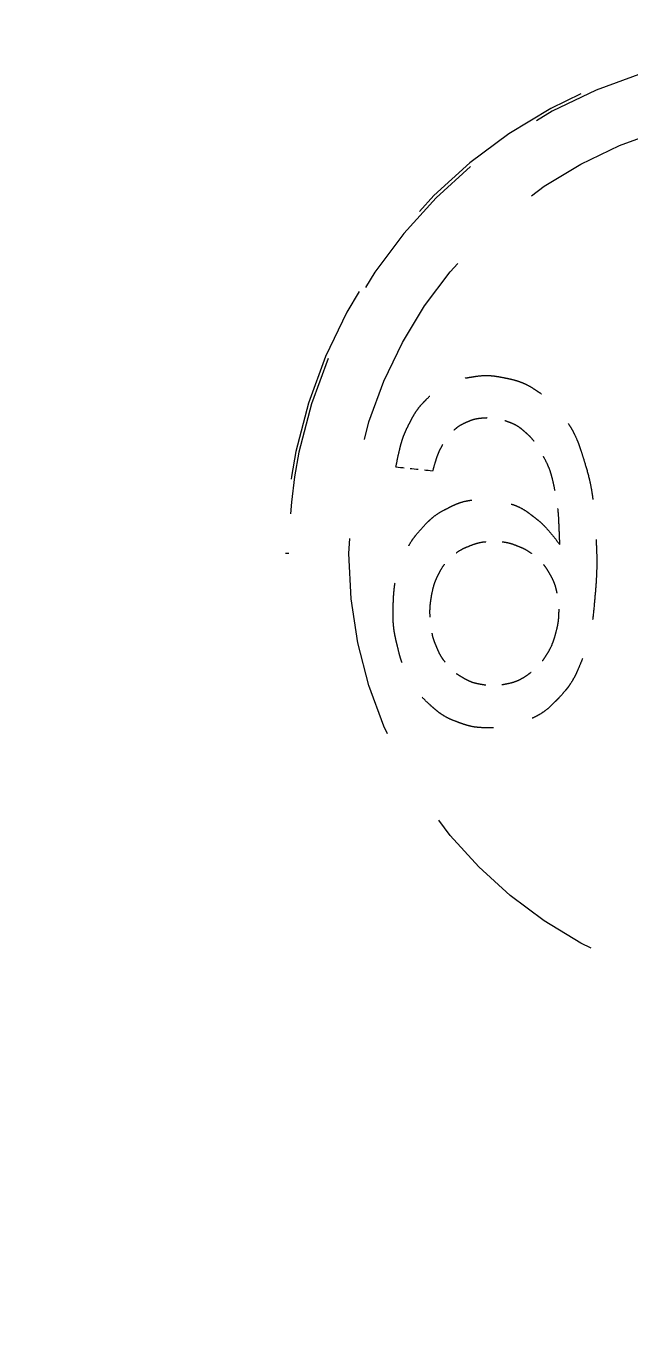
# Model space of a CAD drawing. Header units: millimetres. Extents: x 2742 to 8552, y -10326 to 2528.
# Drawn here: x 4317.78 to 4327.32, y -628.2 to -607.62 of the extents above; entities that cross this region are included whole.
import ezdxf

# ---------------------------------------------------------------- set-up
doc = ezdxf.new("R2010")
doc.units = ezdxf.units.MM
doc.linetypes.add('HIDDEN', pattern=[9.525, 6.35, -3.175])
doc.layers.add('110', color=7, linetype='Continuous', true_color=0xffffff)
doc.layers.add('dim', color=82, linetype='Continuous', lineweight=9)
doc.styles.get("Standard").update_dxf_attribs({"font": 'arial.ttf'})
doc.dimstyles.new('Standard-3', dxfattribs={"dimscale": 3, "dimtxt": 0.18, "dimasz": 0.18, "dimexe": 0.18, "dimexo": 0.0625, "dimgap": 0.09, "dimtad": 0, "dimzin": 0, "dimdsep": 46, "dimtxsty": 'Standard', "dimcen": 0.09, "dimadec": 0, "dimazin": 0, "dimtfac": 1, "dimtofl": 0, "dimtmove": 0, "dimatfit": 3, "dimfxl": 0, "dimtolj": 1, "dimtzin": 0, "dimarcsym": 0})

# ---------------------------------------------------------------- blocks, each defined once
blk = doc.blocks.new('*D147')
at = {"layer": 'Defpoints', "color": 0, "transparency": 16777216}
for p in [(4283.184, -599.952), (4289.807, -599.952), (4144.884, -737.202)]:
    blk.add_point(p, dxfattribs=at)
at = {"layer": 'dim', "color": 0, "lineweight": -2, "transparency": 16777216}
blk.add_line((4284.683, -599.952), (4289.807, -599.952), dxfattribs=at)
at = {"layer": 'dim', "color": 0, "transparency": 16777216, "insert": (4320.369, -599.952), "char_height": 7.5, "attachment_point": 5, "bg_fill": 3, "box_fill_scale": 1.1, "bg_fill_color": 256, "bg_fill_true_color": 13158600, "bg_fill_transparency": 0}
blk.add_mtext('\\A1;137.25{\\fMicrosoft YaHei|b0|i0|c134|p34;(M16)}', dxfattribs=at)

msp = doc.modelspace()

# ---------------------------------------------------------------- linework, layer by layer
at = {"layer": '110', "color": 8, "linetype": 'HIDDEN', "lineweight": 18, "ltscale": 0.001}
msp.add_line((4321.934, -615.952), (4321.884, -615.952), dxfattribs=at)
at = {"layer": '110', "color": 8, "linetype": 'HIDDEN', "lineweight": 18, "ltscale": 0.5}
msp.add_circle((4329.884, -615.952), 7, dxfattribs=at)
msp.add_arc((4329.884, -615.952), 8, 270, 180, dxfattribs=at)
at = {"layer": '110', "color": 8, "linetype": 'HIDDEN', "lineweight": 18, "ltscale": 0.4}
msp.add_arc((4329.884, -615.952), 7.95, 270, 180, dxfattribs=at)
at = {"layer": '110', "color": 8, "linetype": 'HIDDEN', "lineweight": 18, "ltscale": 0.2}
for knots in [[0, 0, 0, 0, 0.007812, 0.007812, 0.015625, 0.015625, 0.019531, 0.019531, 0.023437, 0.023437, 0.027344, 0.027344, 0.03125, 0.03125, 0.035156, 0.035156, 0.039062, 0.039062, 0.042969, 0.042969, 0.046875, 0.046875, 0.050781, 0.054687, 0.054687, 0.058594, 0.058594, 0.0625, 0.0625, 0.066406, 0.066406, 0.070312, 0.070312, 0.078125, 0.078125, 0.082031, 0.082031, 0.085937, 0.085937, 0.09375, 0.09375, 0.097656, 0.097656, 0.101562, 0.101562, 0.105469, 0.105469, 0.109375, 0.109375, 0.113281, 0.113281, 0.117187, 0.117187, 0.121094, 0.121094, 0.125, 0.125, 0.132812, 0.132812, 0.140625, 0.140625, 0.144531, 0.144531, 0.148437, 0.148437, 0.15625, 0.15625, 0.164062, 0.164062, 0.167969, 0.167969, 0.171875, 0.175781, 0.175781, 0.179687, 0.179687, 0.1875, 0.1875, 0.191406, 0.191406, 0.195312, 0.195312, 0.203125, 0.203125, 0.210937, 0.210937, 0.21875, 0.21875, 0.222656, 0.222656, 0.226562, 0.226562, 0.230469, 0.230469, 0.234375, 0.234375, 0.242187, 0.242187, 0.246094, 0.246094, 0.25, 0.25, 0.257812, 0.257812, 0.261719, 0.261719, 0.265625, 0.265625, 0.273437, 0.273437, 0.28125, 0.28125, 0.296875, 0.296875, 0.304687, 0.304687, 0.3125, 0.3125, 0.320312, 0.320312, 0.328125, 0.328125, 0.34375, 0.34375, 0.359375, 0.359375, 0.367187, 0.367187, 0.375, 0.375, 0.382812, 0.382812, 0.390625, 0.390625, 0.40625, 0.40625, 0.421875, 0.421875, 0.4375, 0.4375, 0.441406, 0.441406, 0.445312, 0.445312, 0.453125, 0.453125, 0.460937, 0.460937, 0.46875, 0.46875, 0.476562, 0.476562, 0.480469, 0.480469, 0.484375, 0.484375, 0.492187, 0.492187, 0.496094, 0.496094, 0.5, 0.5, 0.507812, 0.507812, 0.511719, 0.511719, 0.515625, 0.515625, 0.523437, 0.523437, 0.53125, 0.539062, 0.539062, 0.546875, 0.546875, 0.550781, 0.550781, 0.554687, 0.554687, 0.5625, 0.5625, 0.566406, 0.566406, 0.570312, 0.570312, 0.578125, 0.578125, 0.585937, 0.589844, 0.589844, 0.59375, 0.59375, 0.601562, 0.601562, 0.609375, 0.609375, 0.613281, 0.613281, 0.617187, 0.621094, 0.621094, 0.625, 0.625, 0.632812, 0.632812, 0.640625, 0.640625, 0.644531, 0.644531, 0.648437, 0.648437, 0.652344, 0.652344, 0.65625, 0.65625, 0.664062, 0.664062, 0.671875, 0.671875, 0.675781, 0.675781, 0.679687, 0.679687, 0.683594, 0.683594, 0.6875, 0.6875, 0.695312, 0.703125, 0.703125, 0.707031, 0.707031, 0.710937, 0.710937, 0.71875, 0.71875, 0.722656, 0.722656, 0.726562, 0.730469, 0.730469, 0.734375, 0.734375, 0.742188, 0.742188, 0.746094, 0.746094, 0.75, 0.75, 0.757813, 0.757813, 0.765625, 0.765625, 0.769531, 0.769531, 0.773438, 0.773438, 0.78125, 0.78125, 0.789063, 0.789063, 0.796875, 0.796875, 0.800781, 0.800781, 0.804688, 0.804688, 0.8125, 0.8125, 0.820313, 0.820313, 0.824219, 0.824219, 0.828125, 0.828125, 0.835938, 0.835938, 0.84375, 0.84375, 0.847656, 0.847656, 0.851563, 0.851563, 0.859375, 0.859375, 0.867188, 0.867188, 0.871094, 0.871094, 0.875, 0.875, 0.878906, 0.878906, 0.882813, 0.882813, 0.890625, 0.894531, 0.894531, 0.898438, 0.898438, 0.902344, 0.902344, 0.90625, 0.90625, 0.910156, 0.910156, 0.914063, 0.914063, 0.921875, 0.921875, 0.929688, 0.929688, 0.933594, 0.933594, 0.9375, 0.941406, 0.941406, 0.945313, 0.945313, 0.953125, 0.953125, 0.957031, 0.957031, 0.960938, 0.960938, 0.964844, 0.964844, 0.96875, 0.96875, 0.972656, 0.972656, 0.976563, 0.976563, 0.984375, 0.984375, 0.992188, 0.992188, 1, 1, 1, 1], [0, 0, 0, 0, 0.007812, 0.007812, 0.015625, 0.015625, 0.019531, 0.019531, 0.023437, 0.023437, 0.027344, 0.027344, 0.03125, 0.03125, 0.035156, 0.035156, 0.039062, 0.039062, 0.042969, 0.042969, 0.046875, 0.046875, 0.050781, 0.054687, 0.054687, 0.058594, 0.058594, 0.0625, 0.0625, 0.066406, 0.066406, 0.070312, 0.070312, 0.078125, 0.078125, 0.082031, 0.082031, 0.085937, 0.085937, 0.09375, 0.09375, 0.097656, 0.097656, 0.101562, 0.101562, 0.105469, 0.105469, 0.109375, 0.109375, 0.113281, 0.113281, 0.117187, 0.117187, 0.121094, 0.121094, 0.125, 0.125, 0.132812, 0.132812, 0.140625, 0.140625, 0.144531, 0.144531, 0.148437, 0.148437, 0.15625, 0.15625, 0.164062, 0.164062, 0.167969, 0.167969, 0.171875, 0.175781, 0.175781, 0.179688, 0.179688, 0.1875, 0.1875, 0.191406, 0.191406, 0.195313, 0.195313, 0.203125, 0.203125, 0.210938, 0.210938, 0.21875, 0.21875, 0.222656, 0.222656, 0.226563, 0.226563, 0.230469, 0.230469, 0.234375, 0.234375, 0.242188, 0.242188, 0.246094, 0.246094, 0.25, 0.25, 0.257813, 0.257813, 0.261719, 0.261719, 0.265625, 0.265625, 0.273438, 0.273438, 0.28125, 0.28125, 0.296875, 0.296875, 0.304688, 0.304688, 0.3125, 0.3125, 0.320313, 0.320313, 0.328125, 0.328125, 0.34375, 0.34375, 0.359375, 0.359375, 0.367188, 0.367188, 0.375, 0.375, 0.382813, 0.382813, 0.390625, 0.390625, 0.40625, 0.40625, 0.421875, 0.421875, 0.4375, 0.4375, 0.441406, 0.441406, 0.445313, 0.445313, 0.453125, 0.453125, 0.460938, 0.460938, 0.46875, 0.46875, 0.476563, 0.476563, 0.480469, 0.480469, 0.484375, 0.484375, 0.492188, 0.492188, 0.496094, 0.496094, 0.5, 0.5, 0.507813, 0.507813, 0.511719, 0.511719, 0.515625, 0.515625, 0.523438, 0.523438, 0.53125, 0.539063, 0.539063, 0.546875, 0.546875, 0.550781, 0.550781, 0.554688, 0.554688, 0.5625, 0.5625, 0.566406, 0.566406, 0.570313, 0.570313, 0.578125, 0.578125, 0.585938, 0.589844, 0.589844, 0.59375, 0.59375, 0.601563, 0.601563, 0.609375, 0.609375, 0.613281, 0.613281, 0.617188, 0.621094, 0.621094, 0.625, 0.625, 0.632813, 0.632813, 0.640625, 0.640625, 0.644531, 0.644531, 0.648438, 0.648438, 0.652344, 0.652344, 0.65625, 0.65625, 0.664063, 0.664063, 0.671875, 0.671875, 0.675781, 0.675781, 0.679688, 0.679688, 0.683594, 0.683594, 0.6875, 0.6875, 0.695313, 0.703125, 0.703125, 0.707031, 0.707031, 0.710938, 0.710938, 0.71875, 0.71875, 0.722656, 0.722656, 0.726563, 0.730469, 0.730469, 0.734375, 0.734375, 0.742188, 0.742188, 0.746094, 0.746094, 0.75, 0.75, 0.757813, 0.757813, 0.765625, 0.765625, 0.769531, 0.769531, 0.773438, 0.773438, 0.78125, 0.78125, 0.789063, 0.789063, 0.796875, 0.796875, 0.800781, 0.800781, 0.804688, 0.804688, 0.8125, 0.8125, 0.820313, 0.820313, 0.824219, 0.824219, 0.828125, 0.828125, 0.835938, 0.835938, 0.84375, 0.84375, 0.847656, 0.847656, 0.851563, 0.851563, 0.859375, 0.859375, 0.867188, 0.867188, 0.871094, 0.871094, 0.875, 0.875, 0.878906, 0.878906, 0.882813, 0.882813, 0.890625, 0.894531, 0.894531, 0.898438, 0.898438, 0.902344, 0.902344, 0.90625, 0.90625, 0.910156, 0.910156, 0.914063, 0.914063, 0.921875, 0.921875, 0.929688, 0.929688, 0.933594, 0.933594, 0.9375, 0.941406, 0.941406, 0.945313, 0.945313, 0.953125, 0.953125, 0.957031, 0.957031, 0.960938, 0.960938, 0.964844, 0.964844, 0.96875, 0.96875, 0.972656, 0.972656, 0.976563, 0.976563, 0.984375, 0.984375, 0.992188, 0.992188, 1, 1, 1, 1]]:
    msp.add_open_spline([(4323.625, -614.587), (4323.634, -614.543), (4323.643, -614.499), (4323.661, -614.411), (4323.671, -614.367), (4323.687, -614.301), (4323.692, -614.279), (4323.703, -614.235), (4323.709, -614.214), (4323.722, -614.171), (4323.729, -614.149), (4323.743, -614.107), (4323.751, -614.086), (4323.768, -614.045), (4323.776, -614.025), (4323.795, -613.985), (4323.804, -613.965), (4323.824, -613.925), (4323.834, -613.906), (4323.854, -613.866), (4323.865, -613.847), (4323.885, -613.807), (4323.906, -613.769), (4323.929, -613.731), (4323.954, -613.694), (4323.967, -613.675), (4323.993, -613.64), (4324.007, -613.623), (4324.036, -613.59), (4324.051, -613.574), (4324.081, -613.543), (4324.096, -613.527), (4324.141, -613.481), (4324.172, -613.45), (4324.222, -613.408), (4324.239, -613.395), (4324.274, -613.37), (4324.292, -613.358), (4324.346, -613.325), (4324.383, -613.306), (4324.439, -613.279), (4324.458, -613.269), (4324.496, -613.251), (4324.514, -613.243), (4324.552, -613.226), (4324.572, -613.219), (4324.611, -613.206), (4324.63, -613.2), (4324.67, -613.189), (4324.69, -613.184), (4324.73, -613.176), (4324.75, -613.173), (4324.791, -613.166), (4324.811, -613.163), (4324.851, -613.156), (4324.871, -613.153), (4324.932, -613.144), (4324.972, -613.14), (4325.052, -613.137), (4325.092, -613.138), (4325.152, -613.142), (4325.172, -613.144), (4325.211, -613.15), (4325.231, -613.153), (4325.289, -613.163), (4325.328, -613.171), (4325.405, -613.187), (4325.443, -613.195), (4325.5, -613.21), (4325.519, -613.215), (4325.556, -613.227), (4325.593, -613.239), (4325.629, -613.254), (4325.665, -613.27), (4325.683, -613.278), (4325.735, -613.305), (4325.769, -613.325), (4325.818, -613.357), (4325.834, -613.367), (4325.866, -613.389), (4325.882, -613.399), (4325.931, -613.432), (4325.962, -613.454), (4326.024, -613.501), (4326.053, -613.527), (4326.109, -613.582), (4326.136, -613.611), (4326.174, -613.657), (4326.187, -613.673), (4326.211, -613.705), (4326.223, -613.721), (4326.246, -613.753), (4326.258, -613.769), (4326.282, -613.802), (4326.293, -613.818), (4326.328, -613.867), (4326.351, -613.901), (4326.383, -613.952), (4326.394, -613.969), (4326.414, -614.005), (4326.424, -614.023), (4326.452, -614.077), (4326.47, -614.115), (4326.494, -614.173), (4326.502, -614.193), (4326.517, -614.232), (4326.524, -614.252), (4326.545, -614.312), (4326.558, -614.353), (4326.583, -614.434), (4326.596, -614.475), (4326.633, -614.598), (4326.657, -614.681), (4326.688, -614.808), (4326.697, -614.851), (4326.714, -614.939), (4326.721, -614.983), (4326.734, -615.072), (4326.74, -615.117), (4326.749, -615.207), (4326.754, -615.252), (4326.765, -615.388), (4326.771, -615.479), (4326.783, -615.662), (4326.789, -615.754), (4326.795, -615.892), (4326.797, -615.938), (4326.798, -616.031), (4326.799, -616.077), (4326.798, -616.17), (4326.797, -616.217), (4326.793, -616.309), (4326.791, -616.355), (4326.782, -616.491), (4326.774, -616.582), (4326.758, -616.762), (4326.751, -616.851), (4326.73, -617.029), (4326.717, -617.117), (4326.696, -617.226), (4326.691, -617.247), (4326.681, -617.29), (4326.676, -617.311), (4326.659, -617.374), (4326.646, -617.416), (4326.618, -617.496), (4326.603, -617.536), (4326.572, -617.614), (4326.556, -617.653), (4326.524, -617.73), (4326.508, -617.769), (4326.482, -617.826), (4326.474, -617.845), (4326.455, -617.883), (4326.446, -617.901), (4326.416, -617.956), (4326.395, -617.99), (4326.361, -618.04), (4326.349, -618.057), (4326.325, -618.089), (4326.312, -618.104), (4326.274, -618.15), (4326.247, -618.179), (4326.207, -618.223), (4326.193, -618.238), (4326.166, -618.267), (4326.152, -618.281), (4326.111, -618.324), (4326.082, -618.352), (4326.023, -618.404), (4325.962, -618.453), (4325.897, -618.494), (4325.828, -618.53), (4325.793, -618.547), (4325.739, -618.57), (4325.721, -618.577), (4325.685, -618.592), (4325.667, -618.6), (4325.612, -618.622), (4325.576, -618.636), (4325.52, -618.655), (4325.502, -618.661), (4325.464, -618.671), (4325.445, -618.676), (4325.388, -618.688), (4325.35, -618.694), (4325.272, -618.702), (4325.212, -618.704), (4325.152, -618.704), (4325.112, -618.704), (4325.092, -618.704), (4325.032, -618.704), (4324.992, -618.703), (4324.912, -618.698), (4324.872, -618.693), (4324.813, -618.681), (4324.793, -618.677), (4324.754, -618.666), (4324.714, -618.655), (4324.675, -618.641), (4324.636, -618.627), (4324.616, -618.619), (4324.557, -618.598), (4324.518, -618.583), (4324.442, -618.548), (4324.406, -618.528), (4324.352, -618.494), (4324.334, -618.483), (4324.299, -618.457), (4324.282, -618.444), (4324.248, -618.416), (4324.232, -618.402), (4324.199, -618.373), (4324.182, -618.358), (4324.133, -618.313), (4324.101, -618.284), (4324.04, -618.22), (4324.012, -618.186), (4323.973, -618.133), (4323.96, -618.114), (4323.935, -618.077), (4323.923, -618.058), (4323.9, -618.019), (4323.888, -617.999), (4323.865, -617.961), (4323.854, -617.941), (4323.82, -617.883), (4323.776, -617.804), (4323.741, -617.721), (4323.718, -617.658), (4323.71, -617.637), (4323.697, -617.594), (4323.69, -617.572), (4323.672, -617.507), (4323.662, -617.463), (4323.646, -617.396), (4323.641, -617.374), (4323.63, -617.33), (4323.62, -617.286), (4323.611, -617.241), (4323.603, -617.197), (4323.599, -617.175), (4323.59, -617.108), (4323.586, -617.063), (4323.582, -616.997), (4323.581, -616.974), (4323.58, -616.93), (4323.581, -616.907), (4323.581, -616.84), (4323.583, -616.795), (4323.586, -616.706), (4323.588, -616.661), (4323.592, -616.594), (4323.594, -616.572), (4323.598, -616.527), (4323.6, -616.504), (4323.609, -616.437), (4323.616, -616.394), (4323.635, -616.307), (4323.646, -616.265), (4323.674, -616.182), (4323.689, -616.141), (4323.714, -616.08), (4323.723, -616.06), (4323.74, -616.02), (4323.748, -616), (4323.774, -615.939), (4323.792, -615.899), (4323.831, -615.822), (4323.853, -615.785), (4323.888, -615.732), (4323.9, -615.715), (4323.925, -615.681), (4323.939, -615.664), (4323.979, -615.615), (4324.007, -615.584), (4324.064, -615.521), (4324.092, -615.489), (4324.136, -615.444), (4324.151, -615.43), (4324.182, -615.402), (4324.198, -615.388), (4324.246, -615.35), (4324.279, -615.326), (4324.349, -615.283), (4324.385, -615.264), (4324.44, -615.236), (4324.458, -615.227), (4324.494, -615.208), (4324.512, -615.199), (4324.549, -615.182), (4324.568, -615.174), (4324.605, -615.159), (4324.624, -615.152), (4324.68, -615.133), (4324.738, -615.119), (4324.797, -615.11), (4324.837, -615.105), (4324.857, -615.103), (4324.896, -615.1), (4324.916, -615.098), (4324.956, -615.095), (4324.976, -615.093), (4325.015, -615.091), (4325.035, -615.09), (4325.074, -615.09), (4325.094, -615.091), (4325.153, -615.094), (4325.192, -615.1), (4325.269, -615.116), (4325.308, -615.127), (4325.365, -615.143), (4325.385, -615.149), (4325.423, -615.16), (4325.461, -615.172), (4325.498, -615.185), (4325.536, -615.2), (4325.554, -615.208), (4325.608, -615.234), (4325.643, -615.254), (4325.695, -615.288), (4325.711, -615.3), (4325.745, -615.325), (4325.761, -615.338), (4325.794, -615.363), (4325.811, -615.376), (4325.843, -615.401), (4325.86, -615.414), (4325.892, -615.44), (4325.907, -615.454), (4325.938, -615.482), (4325.953, -615.497), (4325.998, -615.542), (4326.026, -615.573), (4326.081, -615.639), (4326.108, -615.673), (4326.162, -615.741), (4326.188, -615.775), (4326.215, -615.81)], degree=3, knots=knots, dxfattribs=at)
at = {"layer": '110', "color": 8, "linetype": 'HIDDEN', "lineweight": 18, "ltscale": 0.09}
msp.add_open_spline([(4326.215, -615.81), (4326.212, -615.722), (4326.209, -615.634), (4326.203, -615.503), (4326.201, -615.459), (4326.197, -615.372), (4326.194, -615.328), (4326.186, -615.242), (4326.181, -615.199), (4326.17, -615.114), (4326.163, -615.071), (4326.146, -614.988), (4326.137, -614.947), (4326.12, -614.864), (4326.111, -614.822), (4326.096, -614.761), (4326.091, -614.741), (4326.08, -614.702), (4326.074, -614.682), (4326.055, -614.624), (4326.04, -614.587), (4326.008, -614.514), (4325.99, -614.479), (4325.962, -614.427), (4325.952, -614.41), (4325.933, -614.375), (4325.923, -614.358), (4325.893, -614.307), (4325.874, -614.273), (4325.831, -614.208), (4325.809, -614.177), (4325.773, -614.133), (4325.76, -614.119), (4325.734, -614.093), (4325.72, -614.08), (4325.692, -614.054), (4325.678, -614.042), (4325.65, -614.017), (4325.635, -614.005), (4325.607, -613.981), (4325.592, -613.969), (4325.562, -613.948), (4325.547, -613.938), (4325.515, -613.92), (4325.499, -613.912), (4325.466, -613.896), (4325.45, -613.89), (4325.415, -613.877), (4325.398, -613.871), (4325.364, -613.859), (4325.346, -613.853), (4325.311, -613.842), (4325.294, -613.837), (4325.258, -613.827), (4325.24, -613.823), (4325.186, -613.812), (4325.15, -613.808), (4325.076, -613.808), (4325.038, -613.81), (4324.982, -613.814), (4324.963, -613.816), (4324.925, -613.82), (4324.907, -613.823), (4324.87, -613.83), (4324.851, -613.835), (4324.814, -613.847), (4324.796, -613.854), (4324.769, -613.866), (4324.759, -613.87), (4324.741, -613.878), (4324.732, -613.882), (4324.705, -613.894), (4324.687, -613.902), (4324.652, -613.921), (4324.634, -613.931), (4324.609, -613.948), (4324.601, -613.954), (4324.585, -613.966), (4324.577, -613.973), (4324.561, -613.987), (4324.553, -613.994), (4324.538, -614.008), (4324.53, -614.015), (4324.507, -614.037), (4324.492, -614.051), (4324.463, -614.082), (4324.449, -614.098), (4324.424, -614.132), (4324.412, -614.15), (4324.389, -614.187), (4324.378, -614.206), (4324.356, -614.243), (4324.345, -614.262), (4324.325, -614.3), (4324.315, -614.32), (4324.297, -614.359), (4324.289, -614.379), (4324.274, -614.42), (4324.267, -614.44), (4324.254, -614.481), (4324.248, -614.502), (4324.229, -614.564), (4324.217, -614.606), (4324.206, -614.648)], degree=3, knots=[0, 0, 0, 0, 0.0625, 0.0625, 0.09375, 0.09375, 0.125, 0.125, 0.15625, 0.15625, 0.1875, 0.1875, 0.21875, 0.21875, 0.25, 0.25, 0.265625, 0.265625, 0.28125, 0.28125, 0.3125, 0.3125, 0.34375, 0.34375, 0.359375, 0.359375, 0.375, 0.375, 0.40625, 0.40625, 0.4375, 0.4375, 0.453125, 0.453125, 0.46875, 0.46875, 0.484375, 0.484375, 0.5, 0.5, 0.515625, 0.515625, 0.53125, 0.53125, 0.546875, 0.546875, 0.5625, 0.5625, 0.578125, 0.578125, 0.59375, 0.59375, 0.609375, 0.609375, 0.625, 0.625, 0.65625, 0.65625, 0.6875, 0.6875, 0.703125, 0.703125, 0.71875, 0.71875, 0.734375, 0.734375, 0.75, 0.75, 0.757812, 0.757812, 0.765625, 0.765625, 0.78125, 0.78125, 0.796875, 0.796875, 0.804687, 0.804687, 0.8125, 0.8125, 0.820312, 0.820312, 0.828125, 0.828125, 0.84375, 0.84375, 0.859375, 0.859375, 0.875, 0.875, 0.890625, 0.890625, 0.90625, 0.90625, 0.921875, 0.921875, 0.9375, 0.9375, 0.953125, 0.953125, 0.96875, 0.96875, 1, 1, 1, 1], dxfattribs=at)
msp.add_open_spline([(4326.215, -615.81), (4326.212, -615.722), (4326.209, -615.634), (4326.203, -615.503), (4326.201, -615.459), (4326.197, -615.372), (4326.194, -615.328), (4326.186, -615.242), (4326.181, -615.199), (4326.17, -615.114), (4326.163, -615.071), (4326.146, -614.988), (4326.137, -614.947), (4326.12, -614.864), (4326.111, -614.822), (4326.096, -614.761), (4326.091, -614.741), (4326.08, -614.702), (4326.074, -614.682), (4326.055, -614.624), (4326.04, -614.587), (4326.008, -614.514), (4325.99, -614.479), (4325.962, -614.427), (4325.952, -614.41), (4325.933, -614.375), (4325.923, -614.358), (4325.893, -614.307), (4325.874, -614.273), (4325.831, -614.208), (4325.809, -614.177), (4325.773, -614.133), (4325.76, -614.119), (4325.734, -614.093), (4325.72, -614.08), (4325.692, -614.054), (4325.678, -614.042), (4325.65, -614.017), (4325.635, -614.005), (4325.607, -613.981), (4325.592, -613.969), (4325.562, -613.948), (4325.547, -613.938), (4325.515, -613.92), (4325.499, -613.912), (4325.466, -613.896), (4325.45, -613.89), (4325.415, -613.877), (4325.398, -613.871), (4325.364, -613.859), (4325.346, -613.853), (4325.311, -613.842), (4325.294, -613.837), (4325.258, -613.827), (4325.24, -613.823), (4325.186, -613.812), (4325.15, -613.808), (4325.076, -613.808), (4325.038, -613.81), (4324.982, -613.814), (4324.963, -613.816), (4324.925, -613.82), (4324.907, -613.823), (4324.87, -613.83), (4324.851, -613.835), (4324.814, -613.847), (4324.796, -613.854), (4324.769, -613.866), (4324.759, -613.87), (4324.741, -613.878), (4324.732, -613.882), (4324.705, -613.894), (4324.687, -613.902), (4324.652, -613.921), (4324.634, -613.931), (4324.609, -613.948), (4324.601, -613.954), (4324.585, -613.966), (4324.577, -613.973), (4324.561, -613.987), (4324.553, -613.994), (4324.538, -614.008), (4324.53, -614.015), (4324.507, -614.037), (4324.492, -614.051), (4324.463, -614.082), (4324.449, -614.098), (4324.424, -614.132), (4324.412, -614.15), (4324.389, -614.187), (4324.378, -614.206), (4324.356, -614.243), (4324.345, -614.262), (4324.325, -614.3), (4324.315, -614.32), (4324.297, -614.359), (4324.289, -614.379), (4324.274, -614.42), (4324.267, -614.44), (4324.254, -614.481), (4324.248, -614.502), (4324.229, -614.564), (4324.217, -614.606), (4324.206, -614.648)], degree=3, knots=[0, 0, 0, 0, 0.0625, 0.0625, 0.09375, 0.09375, 0.125, 0.125, 0.15625, 0.15625, 0.1875, 0.1875, 0.21875, 0.21875, 0.25, 0.25, 0.265625, 0.265625, 0.28125, 0.28125, 0.3125, 0.3125, 0.34375, 0.34375, 0.359375, 0.359375, 0.375, 0.375, 0.40625, 0.40625, 0.4375, 0.4375, 0.453125, 0.453125, 0.46875, 0.46875, 0.484375, 0.484375, 0.5, 0.5, 0.515625, 0.515625, 0.53125, 0.53125, 0.546875, 0.546875, 0.5625, 0.5625, 0.578125, 0.578125, 0.59375, 0.59375, 0.609375, 0.609375, 0.625, 0.625, 0.65625, 0.65625, 0.6875, 0.6875, 0.703125, 0.703125, 0.71875, 0.71875, 0.734375, 0.734375, 0.75, 0.75, 0.757812, 0.757812, 0.765625, 0.765625, 0.78125, 0.78125, 0.796875, 0.796875, 0.804687, 0.804687, 0.8125, 0.8125, 0.820312, 0.820312, 0.828125, 0.828125, 0.84375, 0.84375, 0.859375, 0.859375, 0.875, 0.875, 0.890625, 0.890625, 0.90625, 0.90625, 0.921875, 0.921875, 0.9375, 0.9375, 0.953125, 0.953125, 0.96875, 0.96875, 1, 1, 1, 1], dxfattribs=at)
at = {"layer": '110', "color": 8, "linetype": 'HIDDEN', "lineweight": 18, "ltscale": 0.02}
msp.add_open_spline([(4324.206, -614.648), (4324.012, -614.627), (4323.818, -614.607), (4323.625, -614.587)], degree=3, dxfattribs=at)
at = {"layer": '110', "color": 8, "linetype": 'HIDDEN', "lineweight": 18, "ltscale": 0.08}
for points, knots in [([(4324.197, -616.58), (4324.204, -616.542), (4324.212, -616.505), (4324.228, -616.449), (4324.239, -616.413), (4324.253, -616.378), (4324.268, -616.344), (4324.276, -616.327), (4324.292, -616.293), (4324.301, -616.276), (4324.326, -616.226), (4324.344, -616.193), (4324.384, -616.131), (4324.406, -616.103), (4324.454, -616.05), (4324.481, -616.026), (4324.521, -615.991), (4324.535, -615.979), (4324.562, -615.956), (4324.576, -615.944), (4324.618, -615.913), (4324.647, -615.895), (4324.708, -615.863), (4324.739, -615.85), (4324.803, -615.825), (4324.834, -615.812), (4324.883, -615.795), (4324.899, -615.79), (4324.931, -615.781), (4324.948, -615.777), (4324.997, -615.768), (4325.03, -615.764), (4325.096, -615.76), (4325.129, -615.76), (4325.178, -615.76), (4325.195, -615.76), (4325.228, -615.761), (4325.244, -615.761), (4325.278, -615.762), (4325.294, -615.764), (4325.327, -615.767), (4325.359, -615.772), (4325.391, -615.778), (4325.423, -615.786), (4325.439, -615.791), (4325.486, -615.806), (4325.517, -615.819), (4325.579, -615.844), (4325.61, -615.856), (4325.656, -615.877), (4325.67, -615.885), (4325.7, -615.901), (4325.714, -615.91), (4325.742, -615.929), (4325.756, -615.938), (4325.783, -615.959), (4325.796, -615.97), (4325.822, -615.993), (4325.835, -616.004), (4325.861, -616.028), (4325.874, -616.039), (4325.899, -616.063), (4325.912, -616.076), (4325.936, -616.101), (4325.948, -616.114), (4325.97, -616.141), (4325.981, -616.156), (4326.001, -616.185), (4326.011, -616.201), (4326.03, -616.232), (4326.039, -616.248), (4326.057, -616.28), (4326.067, -616.296), (4326.085, -616.328), (4326.093, -616.344), (4326.109, -616.377), (4326.116, -616.395), (4326.129, -616.429), (4326.136, -616.447), (4326.146, -616.483), (4326.151, -616.502), (4326.16, -616.539), (4326.164, -616.558), (4326.172, -616.595), (4326.177, -616.614), (4326.184, -616.651), (4326.187, -616.67), (4326.192, -616.708), (4326.194, -616.727), (4326.197, -616.765), (4326.197, -616.784), (4326.198, -616.822), (4326.197, -616.842), (4326.197, -616.88), (4326.196, -616.899), (4326.195, -616.936), (4326.194, -616.955), (4326.191, -616.993), (4326.189, -617.011), (4326.184, -617.048), (4326.181, -617.066), (4326.17, -617.121), (4326.162, -617.156), (4326.153, -617.192)], [0, 0, 0, 0, 0.03125, 0.03125, 0.046875, 0.0625, 0.0625, 0.078125, 0.078125, 0.09375, 0.09375, 0.125, 0.125, 0.15625, 0.15625, 0.1875, 0.1875, 0.203125, 0.203125, 0.21875, 0.21875, 0.25, 0.25, 0.28125, 0.28125, 0.3125, 0.3125, 0.328125, 0.328125, 0.34375, 0.34375, 0.375, 0.375, 0.40625, 0.40625, 0.421875, 0.421875, 0.4375, 0.4375, 0.453125, 0.453125, 0.46875, 0.484375, 0.484375, 0.5, 0.5, 0.53125, 0.53125, 0.5625, 0.5625, 0.578125, 0.578125, 0.59375, 0.59375, 0.609375, 0.609375, 0.625, 0.625, 0.640625, 0.640625, 0.65625, 0.65625, 0.671875, 0.671875, 0.6875, 0.6875, 0.703125, 0.703125, 0.71875, 0.71875, 0.734375, 0.734375, 0.75, 0.75, 0.765625, 0.765625, 0.78125, 0.78125, 0.796875, 0.796875, 0.8125, 0.8125, 0.828125, 0.828125, 0.84375, 0.84375, 0.859375, 0.859375, 0.875, 0.875, 0.890625, 0.890625, 0.90625, 0.90625, 0.921875, 0.921875, 0.9375, 0.9375, 0.953125, 0.953125, 0.96875, 0.96875, 1, 1, 1, 1]), ([(4324.197, -616.58), (4324.204, -616.542), (4324.212, -616.505), (4324.228, -616.449), (4324.239, -616.413), (4324.253, -616.378), (4324.268, -616.344), (4324.276, -616.327), (4324.292, -616.293), (4324.301, -616.276), (4324.326, -616.226), (4324.344, -616.193), (4324.384, -616.131), (4324.406, -616.103), (4324.454, -616.05), (4324.481, -616.026), (4324.521, -615.991), (4324.535, -615.979), (4324.562, -615.956), (4324.576, -615.944), (4324.618, -615.913), (4324.647, -615.895), (4324.708, -615.863), (4324.739, -615.85), (4324.803, -615.825), (4324.834, -615.812), (4324.883, -615.795), (4324.899, -615.79), (4324.931, -615.781), (4324.948, -615.777), (4324.997, -615.768), (4325.03, -615.764), (4325.096, -615.76), (4325.129, -615.76), (4325.178, -615.76), (4325.195, -615.76), (4325.228, -615.761), (4325.244, -615.761), (4325.278, -615.762), (4325.294, -615.764), (4325.327, -615.767), (4325.359, -615.772), (4325.391, -615.778), (4325.423, -615.786), (4325.439, -615.791), (4325.486, -615.806), (4325.517, -615.819), (4325.579, -615.844), (4325.61, -615.856), (4325.656, -615.877), (4325.67, -615.885), (4325.7, -615.901), (4325.714, -615.91), (4325.742, -615.929), (4325.756, -615.938), (4325.783, -615.959), (4325.796, -615.97), (4325.822, -615.993), (4325.835, -616.004), (4325.861, -616.028), (4325.874, -616.039), (4325.899, -616.063), (4325.912, -616.076), (4325.936, -616.101), (4325.948, -616.114), (4325.97, -616.141), (4325.981, -616.156), (4326.001, -616.185), (4326.011, -616.201), (4326.03, -616.232), (4326.039, -616.248), (4326.057, -616.28), (4326.067, -616.296), (4326.085, -616.328), (4326.093, -616.344), (4326.109, -616.377), (4326.116, -616.395), (4326.129, -616.429), (4326.136, -616.447), (4326.146, -616.483), (4326.151, -616.502), (4326.16, -616.539), (4326.164, -616.558), (4326.172, -616.595), (4326.177, -616.614), (4326.184, -616.651), (4326.187, -616.67), (4326.192, -616.708), (4326.194, -616.727), (4326.197, -616.765), (4326.197, -616.784), (4326.198, -616.822), (4326.197, -616.842), (4326.197, -616.88), (4326.196, -616.899), (4326.195, -616.936), (4326.194, -616.955), (4326.191, -616.993), (4326.189, -617.011), (4326.184, -617.048), (4326.181, -617.066), (4326.17, -617.121), (4326.162, -617.156), (4326.153, -617.192)], [0, 0, 0, 0, 0.03125, 0.03125, 0.046875, 0.0625, 0.0625, 0.078125, 0.078125, 0.09375, 0.09375, 0.125, 0.125, 0.15625, 0.15625, 0.1875, 0.1875, 0.203125, 0.203125, 0.21875, 0.21875, 0.25, 0.25, 0.28125, 0.28125, 0.3125, 0.3125, 0.328125, 0.328125, 0.34375, 0.34375, 0.375, 0.375, 0.40625, 0.40625, 0.421875, 0.421875, 0.4375, 0.4375, 0.453125, 0.453125, 0.46875, 0.484375, 0.484375, 0.5, 0.5, 0.53125, 0.53125, 0.5625, 0.5625, 0.578125, 0.578125, 0.59375, 0.59375, 0.609375, 0.609375, 0.625, 0.625, 0.640625, 0.640625, 0.65625, 0.65625, 0.671875, 0.671875, 0.6875, 0.6875, 0.703125, 0.703125, 0.71875, 0.71875, 0.734375, 0.734375, 0.75, 0.75, 0.765625, 0.765625, 0.78125, 0.78125, 0.796875, 0.796875, 0.8125, 0.8125, 0.828125, 0.828125, 0.84375, 0.84375, 0.859375, 0.859375, 0.875, 0.875, 0.890625, 0.890625, 0.90625, 0.90625, 0.921875, 0.921875, 0.9375, 0.9375, 0.953125, 0.953125, 0.96875, 0.96875, 1, 1, 1, 1]), ([(4326.153, -617.192), (4326.143, -617.228), (4326.134, -617.263), (4326.112, -617.331), (4326.1, -617.365), (4326.073, -617.43), (4326.057, -617.461), (4326.031, -617.507), (4326.022, -617.522), (4326.003, -617.551), (4325.994, -617.566), (4325.965, -617.609), (4325.946, -617.638), (4325.916, -617.68), (4325.906, -617.693), (4325.884, -617.719), (4325.862, -617.744), (4325.838, -617.768), (4325.813, -617.79), (4325.801, -617.8), (4325.762, -617.831), (4325.735, -617.849), (4325.68, -617.886), (4325.653, -617.905), (4325.611, -617.93), (4325.597, -617.938), (4325.568, -617.953), (4325.539, -617.966), (4325.508, -617.978), (4325.478, -617.988), (4325.462, -617.992), (4325.415, -618.005), (4325.382, -618.011), (4325.318, -618.023), (4325.285, -618.03), (4325.22, -618.039), (4325.187, -618.041), (4325.138, -618.041), (4325.121, -618.04), (4325.088, -618.038), (4325.071, -618.036), (4325.037, -618.031), (4325.02, -618.028), (4324.986, -618.022), (4324.969, -618.019), (4324.936, -618.013), (4324.919, -618.01), (4324.885, -618.002), (4324.869, -617.998), (4324.836, -617.988), (4324.819, -617.982), (4324.786, -617.968), (4324.77, -617.961), (4324.738, -617.944), (4324.722, -617.936), (4324.699, -617.922), (4324.691, -617.918), (4324.675, -617.908), (4324.667, -617.904), (4324.644, -617.89), (4324.628, -617.881), (4324.598, -617.861), (4324.583, -617.85), (4324.554, -617.828), (4324.54, -617.816), (4324.513, -617.79), (4324.5, -617.777), (4324.474, -617.749), (4324.462, -617.735), (4324.437, -617.705), (4324.424, -617.691), (4324.4, -617.661), (4324.388, -617.646), (4324.366, -617.615), (4324.355, -617.599), (4324.335, -617.567), (4324.325, -617.55), (4324.308, -617.516), (4324.3, -617.498), (4324.284, -617.463), (4324.277, -617.445), (4324.262, -617.409), (4324.254, -617.391), (4324.24, -617.355), (4324.233, -617.337), (4324.22, -617.3), (4324.204, -617.244), (4324.193, -617.187), (4324.183, -617.111), (4324.179, -617.073), (4324.173, -617.015), (4324.171, -616.996), (4324.168, -616.957), (4324.166, -616.938), (4324.163, -616.881), (4324.164, -616.843), (4324.167, -616.786), (4324.168, -616.767), (4324.173, -616.729), (4324.175, -616.711), (4324.181, -616.673), (4324.184, -616.655), (4324.187, -616.631), (4324.188, -616.627), (4324.189, -616.617), (4324.19, -616.613), (4324.192, -616.599), (4324.195, -616.589), (4324.197, -616.58)], [0, 0, 0, 0, 0.03125, 0.03125, 0.0625, 0.0625, 0.09375, 0.09375, 0.109375, 0.109375, 0.125, 0.125, 0.15625, 0.15625, 0.171875, 0.171875, 0.1875, 0.203125, 0.203125, 0.21875, 0.21875, 0.25, 0.25, 0.28125, 0.28125, 0.296875, 0.296875, 0.3125, 0.328125, 0.328125, 0.34375, 0.34375, 0.375, 0.375, 0.40625, 0.40625, 0.4375, 0.4375, 0.453125, 0.453125, 0.46875, 0.46875, 0.484375, 0.484375, 0.5, 0.5, 0.515625, 0.515625, 0.53125, 0.53125, 0.546875, 0.546875, 0.5625, 0.5625, 0.578125, 0.578125, 0.585937, 0.585937, 0.59375, 0.59375, 0.609375, 0.609375, 0.625, 0.625, 0.640625, 0.640625, 0.65625, 0.65625, 0.671875, 0.671875, 0.6875, 0.6875, 0.703125, 0.703125, 0.71875, 0.71875, 0.734375, 0.734375, 0.75, 0.75, 0.765625, 0.765625, 0.78125, 0.78125, 0.796875, 0.796875, 0.8125, 0.84375, 0.84375, 0.875, 0.875, 0.890625, 0.890625, 0.90625, 0.90625, 0.9375, 0.9375, 0.953125, 0.953125, 0.96875, 0.96875, 0.984375, 0.984375, 0.988281, 0.988281, 0.992188, 0.992188, 1, 1, 1, 1]), ([(4326.153, -617.192), (4326.143, -617.228), (4326.134, -617.263), (4326.112, -617.331), (4326.1, -617.365), (4326.073, -617.43), (4326.057, -617.461), (4326.031, -617.507), (4326.022, -617.522), (4326.003, -617.551), (4325.994, -617.566), (4325.965, -617.609), (4325.946, -617.638), (4325.916, -617.68), (4325.906, -617.693), (4325.884, -617.719), (4325.862, -617.744), (4325.838, -617.768), (4325.813, -617.79), (4325.801, -617.8), (4325.762, -617.831), (4325.735, -617.849), (4325.68, -617.886), (4325.653, -617.905), (4325.611, -617.93), (4325.597, -617.938), (4325.568, -617.953), (4325.539, -617.966), (4325.508, -617.978), (4325.478, -617.988), (4325.462, -617.992), (4325.415, -618.005), (4325.382, -618.011), (4325.318, -618.023), (4325.285, -618.03), (4325.22, -618.039), (4325.187, -618.041), (4325.138, -618.041), (4325.121, -618.04), (4325.088, -618.038), (4325.071, -618.036), (4325.037, -618.031), (4325.02, -618.028), (4324.986, -618.022), (4324.969, -618.019), (4324.936, -618.013), (4324.919, -618.01), (4324.885, -618.002), (4324.869, -617.998), (4324.836, -617.988), (4324.819, -617.982), (4324.786, -617.968), (4324.77, -617.961), (4324.738, -617.944), (4324.722, -617.936), (4324.699, -617.922), (4324.691, -617.918), (4324.675, -617.908), (4324.667, -617.904), (4324.644, -617.89), (4324.628, -617.881), (4324.598, -617.861), (4324.583, -617.85), (4324.554, -617.828), (4324.54, -617.816), (4324.513, -617.79), (4324.5, -617.777), (4324.474, -617.749), (4324.462, -617.735), (4324.437, -617.705), (4324.424, -617.691), (4324.4, -617.661), (4324.388, -617.646), (4324.366, -617.615), (4324.355, -617.599), (4324.335, -617.567), (4324.325, -617.55), (4324.308, -617.516), (4324.3, -617.498), (4324.284, -617.463), (4324.277, -617.445), (4324.262, -617.409), (4324.254, -617.391), (4324.24, -617.355), (4324.233, -617.337), (4324.22, -617.3), (4324.204, -617.244), (4324.193, -617.187), (4324.183, -617.111), (4324.179, -617.073), (4324.173, -617.015), (4324.171, -616.996), (4324.168, -616.957), (4324.166, -616.938), (4324.163, -616.881), (4324.164, -616.843), (4324.167, -616.786), (4324.168, -616.767), (4324.173, -616.729), (4324.175, -616.711), (4324.181, -616.673), (4324.184, -616.655), (4324.187, -616.631), (4324.188, -616.627), (4324.189, -616.617), (4324.19, -616.613), (4324.192, -616.599), (4324.195, -616.589), (4324.197, -616.58)], [0, 0, 0, 0, 0.03125, 0.03125, 0.0625, 0.0625, 0.09375, 0.09375, 0.109375, 0.109375, 0.125, 0.125, 0.15625, 0.15625, 0.171875, 0.171875, 0.1875, 0.203125, 0.203125, 0.21875, 0.21875, 0.25, 0.25, 0.28125, 0.28125, 0.296875, 0.296875, 0.3125, 0.328125, 0.328125, 0.34375, 0.34375, 0.375, 0.375, 0.40625, 0.40625, 0.4375, 0.4375, 0.453125, 0.453125, 0.46875, 0.46875, 0.484375, 0.484375, 0.5, 0.5, 0.515625, 0.515625, 0.53125, 0.53125, 0.546875, 0.546875, 0.5625, 0.5625, 0.578125, 0.578125, 0.585937, 0.585937, 0.59375, 0.59375, 0.609375, 0.609375, 0.625, 0.625, 0.640625, 0.640625, 0.65625, 0.65625, 0.671875, 0.671875, 0.6875, 0.6875, 0.703125, 0.703125, 0.71875, 0.71875, 0.734375, 0.734375, 0.75, 0.75, 0.765625, 0.765625, 0.78125, 0.78125, 0.796875, 0.796875, 0.8125, 0.84375, 0.84375, 0.875, 0.875, 0.890625, 0.890625, 0.90625, 0.90625, 0.9375, 0.9375, 0.953125, 0.953125, 0.96875, 0.96875, 0.984375, 0.984375, 0.988281, 0.988281, 0.992187, 0.992187, 1, 1, 1, 1])]:
    msp.add_open_spline(points, degree=3, knots=knots, dxfattribs=at)

# ---------------------------------------------------------------- next in the draw order: dimensions: what is measured, and where the dimension line sits
at = {"layer": 'dim'}
dim = msp.add_ordinate_dim(feature_location=(4283.184, -599.952), offset=(6.623, 0), dtype=0, origin=(4144.884, -737.202), text='<>{\\fMicrosoft YaHei|b0|i0|c134|p34;(M16)}', dimstyle='Standard-3', override={"dimtxt": 2.5, "dimasz": 2, "dimexe": 0.49975, "dimexo": 0.49975, "dimgap": 0.49975}, dxfattribs=at)
dim.commit()
dim.dimension.update_dxf_attribs({"geometry": '*D147', "text_midpoint": (4320.369, -599.952)})

doc.saveas('drawing.dxf')
